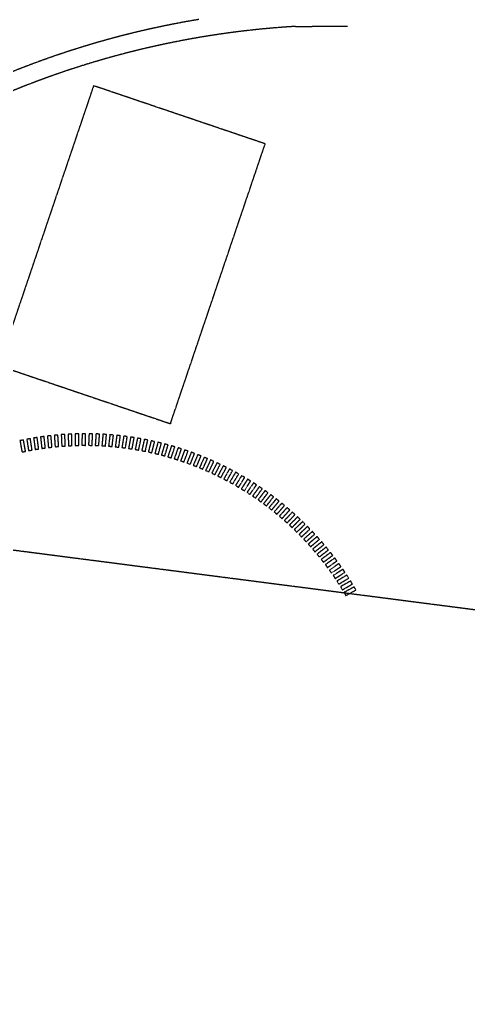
# Model space of a CAD drawing. Header units: millimetres. Extents: x -480992 to 10416, y 1879 to 324881.
# Drawn here: x -285819 to -235288, y 153499 to 263108 of the extents above; entities that cross this region are included whole.
import ezdxf

# ---------------------------------------------------------------- set-up
doc = ezdxf.new("R2010")
doc.units = ezdxf.units.MM
doc.linetypes.add('ACAD_ISO02W100', pattern=[15, 12, -3])

msp = doc.modelspace()

# ---------------------------------------------------------------- linework, layer by layer
at = {"color": 0, "linetype": 'ACAD_ISO02W100', "lineweight": 25, "transparency": 33554687}
msp.add_lwpolyline([(-265632.3725231766, 263108.4428528422, 0.09784670245898548), (-301964.3843658134, 249468.7695391927, -0.252773112467354), (-309461.632930971, 248991.3350005811)], format="xyb", dxfattribs=at)
for points in [[(-277484.4354885397, 255650.9960170835), (-288144.0447681285, 224162.2974521617), (-268828.7483375943, 217623.6495418827), (-258169.1390580055, 249112.3481068046)], [(-277484.4354885397, 255650.9960170835), (-288144.0447681285, 224162.2974521616), (-268828.7483375943, 217623.6495418827), (-258169.1390580055, 249112.3481068046)], [(-284795.0847271906, 214589.7818567753), (-284399.833828059, 214651.2369357816), (-284599.5628348296, 215935.8023579592), (-284994.8137339613, 215874.3472789529)], [(-284053.1924249901, 214723.6676939004), (-283656.6716924823, 214776.3109146556), (-283827.7621599366, 216065.003295306), (-284224.2828924444, 216012.3600745508)], [(-283308.5041430364, 214841.0089405616), (-282910.9100068881, 214884.8142244949), (-283053.2771796715, 216176.995166977), (-283450.8713158198, 216133.1898830436)], [(-282561.3887874433, 214941.7474678685), (-282162.9182091363, 214976.6931145753), (-282276.4915609336, 216271.7224940728), (-282674.9621392405, 216236.776847366)], [(-281812.216466656, 215025.8333716405), (-281413.0668418471, 215051.9020696323), (-281497.7901103202, 216349.1383502609), (-281896.9397351291, 216323.0696522692)], [(-281061.3583081059, 215093.2249971282), (-280661.7273688401, 215110.403832408), (-280717.5585834996, 216409.2043850218), (-281117.1895227655, 216392.0255497419)], [(-280309.1862743604, 215143.8889596479), (-279909.2719911178, 215152.1694221084), (-279936.1834941143, 216451.8908426468), (-280336.0977773569, 216443.6103801864)], [(-279556.0729788585, 215177.8001611202), (-279156.073462483, 215177.1781487587), (-279154.0519223082, 216477.176576979), (-279554.0514386836, 216477.7985893405)], [(-278802.3915013245, 215194.9418025032), (-278402.5049048832, 215185.4176234543), (-278371.5513229741, 216485.0490618887), (-278771.4379194155, 216494.5732409376)], [(-278048.5152029509, 215195.3053921149), (-277648.939623572, 215176.8837644975), (-277589.0693338154, 216475.5043974787), (-277988.6449131942, 216493.9260250961)], [(-277294.8175414406, 215178.8907498391), (-276895.75092218, 215151.5807994192), (-276806.9935833155, 216448.5473120161), (-277206.060202576, 216475.8572624359)], [(-276541.6718860033, 215145.7060072147), (-276143.3119177864, 215109.5212628848), (-276025.7114987144, 216404.1911595898), (-276424.0714669313, 216440.3759039196)], [(-275789.451332394, 215095.7676034079), (-275391.995356083, 215050.7259904848), (-275245.6101140833, 216342.4579134955), (-275643.0660903943, 216387.4995264185)], [(-275038.5285180876, 215029.1002770684), (-274642.1734267225, 214975.2241084136), (-274467.0758785943, 216263.3781553503), (-274863.4309699595, 216317.2543240051)], [(-274289.2754376809, 214945.7370540741), (-273894.2175789413, 214883.0530190399), (-273690.4944650801, 216166.9910599432), (-274085.5523238197, 216229.6750949774)], [(-273542.0632586121, 214845.7192311707), (-273148.4983375507, 214774.2583823791), (-272916.250578978, 216053.3443758283), (-273309.8155000394, 216124.8052246199)], [(-272797.2621372913, 214729.0963555139), (-272405.3851193844, 214648.8940934737), (-272144.7277677536, 215922.4944016712), (-272536.6047856606, 216002.6966637115)], [(-285533.8135286059, 214439.4177539893), (-285140.028263532, 214509.6542474291), (-285368.2968672112, 215789.4563589192), (-285762.0821322851, 215719.2198654794)], [(-272055.241035731, 214595.926200125), (-271665.2460502956, 214507.0222556947), (-271376.3082308969, 215774.5059583596), (-271766.3032163323, 215863.40990279)], [(-271316.3675387682, 214446.2747352707), (-270928.4477827942, 214348.7131499766), (-270611.3726305885, 215609.452356892), (-270999.2923865625, 215707.0139421861)], [(-270581.0076719694, 214280.2160957821), (-270195.3553144126, 214174.0452000011), (-269850.2999031245, 215427.4153620605), (-270235.9522606813, 215533.5862578414)], [(-269849.5257203076, 214097.8325443306), (-269466.3318068927, 213983.1049333478), (-269093.4670711989, 215228.4851519462), (-269476.6609846138, 215343.2127629289)], [(-269122.2840477012, 213899.2144306758), (-268741.7384062806, 213775.98693863), (-268341.2490571319, 215012.7602732466), (-268721.7946985525, 215135.9877652923)], [(-268399.6429175056, 213684.4601469076), (-268021.9340640224, 213552.7938186363), (-267594.0184971408, 214780.3475924566), (-267971.727350624, 214912.0139207279)], [(-267681.9603140445, 213453.6760787046), (-267307.2753591442, 213313.6361395036), (-266852.145556741, 214531.3622429293), (-267226.8305116412, 214671.4021821303)], [(-266969.5917652702, 213206.9765526324), (-266598.1163216098, 213058.6323759442), (-266115.9977473731, 214265.9275678405), (-266487.4731910336, 214414.2717445287)], [(-266262.8901666414, 212944.4837795079), (-265894.8082569395, 212787.9088525553), (-265385.9397443436, 213984.1750590865), (-265754.0216540455, 214140.7499860391)], [(-265562.2056063045, 212666.3277938585), (-265197.6995721798, 212501.5996812403), (-264662.3332061706, 213686.2442921452), (-265026.8392402953, 213850.9724047635)], [(-264867.8851916657, 212372.646389505), (-264507.1356033082, 212199.8466947717), (-263945.536595425, 213372.2828569335), (-264306.2861837824, 213545.0825516668)], [(-264180.2728774402, 212063.5850513009), (-263823.4584441593, 211882.7993765297), (-263235.9050011529, 213042.4462846924), (-263592.7194344338, 213223.2319594637)], [(-263499.7092952622, 211739.2968830614), (-263147.0067769574, 211550.6147864504), (-262533.7899629718, 212696.8979709407), (-262886.4924812766, 212885.5800675517)], [(-262826.531584942, 211399.9425317186), (-262478.115704539, 211203.4574832212), (-261839.5392969225, 212335.8090945309), (-262187.9551773255, 212532.2941430282)], [(-262161.0732274529, 211045.6901077396), (-261817.1165843486, 210841.4994427609), (-261153.496923168, 211959.3585328499), (-261497.4535662723, 212163.5491978286)], [(-261503.6638797296, 210676.7151018474), (-261164.3368642893, 210464.9199730261), (-260476.0026956201, 211567.7327732068), (-260815.3297110603, 211779.5279020281)], [(-260854.6292113623, 210293.2002980855), (-260520.0999205114, 210073.9056251843), (-259807.3922335824, 211161.1258204494), (-260141.9215244333, 211380.4204933507)], [(-260214.2907432651, 209895.3356832702), (-259884.7248972165, 209668.6501012005), (-259147.9967554898, 210739.7391008583), (-259477.5626015384, 210966.424682928)], [(-259582.9656884, 209483.3183528742), (-259258.526548559, 209249.35415788), (-258498.142914828, 210303.7813623631), (-258822.582054669, 210537.7455573573)], [(-258960.9667946348, 209057.3524133883), (-258641.8150827223, 208816.2255074169), (-257858.1526383153, 209853.4685711325), (-258177.3043502278, 210094.5954771039)], [(-258348.6021898134, 208617.6488812112), (-258034.8960082469, 208369.4787144969), (-257228.3429664254, 209389.0238045878), (-257542.0491479919, 209637.1939713021)], [(-257746.1752291139, 208164.4255781148), (-257438.0699826864, 207909.3350900054), (-256609.0258963309, 208910.6771408946), (-256917.1311427584, 209165.767629004)], [(-257153.9843447721, 207697.9070233396), (-256851.6326636671, 207436.0225813943), (-256000.5082273451, 208418.6655449857), (-256302.8599084502, 208680.5499869309)], [(-256572.3228982426, 207218.324322371), (-256275.8745624233, 206949.7756597602), (-255403.0914089385, 207913.2327511727), (-255699.5397447577, 208181.7814137835)], [(-256001.4790348727, 206725.915052454), (-255711.0808998842, 206450.8352036914), (-254817.0713914059, 207394.6291424039), (-255107.4695263944, 207669.7089911665)], [(-255441.7355411602, 206220.9231449013), (-255157.5314653792, 205939.448379941), (-254242.7384792581, 206863.1116262291), (-254526.9425550391, 207144.5863911895)], [(-254893.3697046654, 205703.5987642536), (-254615.5004780354, 205415.8685209839), (-253680.3771874091, 206318.9435075317), (-253958.2464140392, 206606.6737508014)], [(-254356.6531766477, 205174.1981843524), (-254085.2564509336, 204880.3549995213), (-253130.2661002325, 205762.394358092), (-253401.6628259466, 206056.2375429231)], [(-253831.8518374938, 204632.9836613863), (-253567.0620580923, 204333.1730999904), (-252592.6777335557, 205193.7398830453), (-252857.4675129573, 205493.5504444412)], [(-253319.2256650055, 204080.2233039735), (-253061.1740043423, 203774.5938871481), (-252067.8783996599, 204613.2617843032), (-252325.930060323, 204918.8912011286)], [(-252819.0286056106, 203516.1909403454), (-252567.8428981605, 203204.8940717894), (-251556.1280753533, 204021.2476210022), (-251807.3137828035, 204332.5444895583)], [(-252331.5084485622, 202941.1659826968), (-252087.3131275214, 202624.3558736697), (-251057.6802731833, 203417.9906670525), (-251301.8755942243, 203734.8007760796)], [(-251856.9067031883, 202355.4332887697), (-251619.8227388324, 202033.2668816982), (-250572.7819158501, 202803.7897658546), (-250809.865880206, 203125.9561729261)], [(-251395.4584792517, 201759.2830207392), (-251165.6033190096, 201431.9199114704), (-250101.6732138862, 202178.949182257), (-250331.5283741282, 202506.3122915258)], [(-250947.392370481, 201153.0105014722), (-250724.8798807528, 200820.6128602125), (-249644.587546659, 201543.7784518291), (-249867.1000363872, 201876.1760930888)], [(-250512.9303413288, 200536.9160682299), (-250297.8707510785, 200199.6485592087), (-249201.7513467596, 200898.5922275222), (-249416.8109370099, 201235.8597365434)], [(-250092.2876170142, 199911.3049238851), (-249884.787463164, 199569.3346237826), (-248773.383987831, 200243.7101237956), (-248980.8841416812, 200585.680423898)], [(-249685.6725769041, 199276.48698573), (-249485.8346515582, 198929.9833009105), (-248359.6976758951, 199579.4565582848), (-248559.535601241, 199925.9602431043)], [(-249293.2866512852, 198632.7767319485), (-249101.2099508077, 198281.9113145393), (-247960.8973442281, 198906.1605910912), (-248152.9740447056, 199257.0260085004)]]:
    msp.add_lwpolyline(points, close=True, dxfattribs=at)
msp.add_lwpolyline([(-182646.7559614019, 189959.9932222508), (-295644.5768649415, 204554.5494307124), (-326849.8254449801, 153499.4323079132), (-406008.2303820089, 163984.4453576945), (-416775.7084339694, 174791.9143153869), (-434626.3338146643, 176814.3047549867)], dxfattribs=at)
for centre, radius, start, end in [((-248863.0286819761, 162887.9567658352), 99613.76522850855, 93.39093016936074, 108.9245069057661), ((-248863.0286819751, 162887.9567658336), 99613.76522851038, 108.9245069057663, 127.4608122258116)]:
    msp.add_arc(centre, radius, start, end, dxfattribs=at)
msp.add_open_spline([(-254755.0188343805, 262327.3185650965), (-254484.7254392777, 262328.6584193262), (-252539.3424329342, 262338.9705651001), (-250590.7453015947, 262350.2429841647), (-248912.9099098281, 262359.9490764879)], degree=3, knots=[112742.8389514264, 112742.8389514264, 112742.8389514264, 112742.8389514264, 113554.7525590085, 118585.9559631794, 118585.9559631794, 118585.9559631794, 118585.9559631794], dxfattribs=at)

doc.saveas('drawing.dxf')
